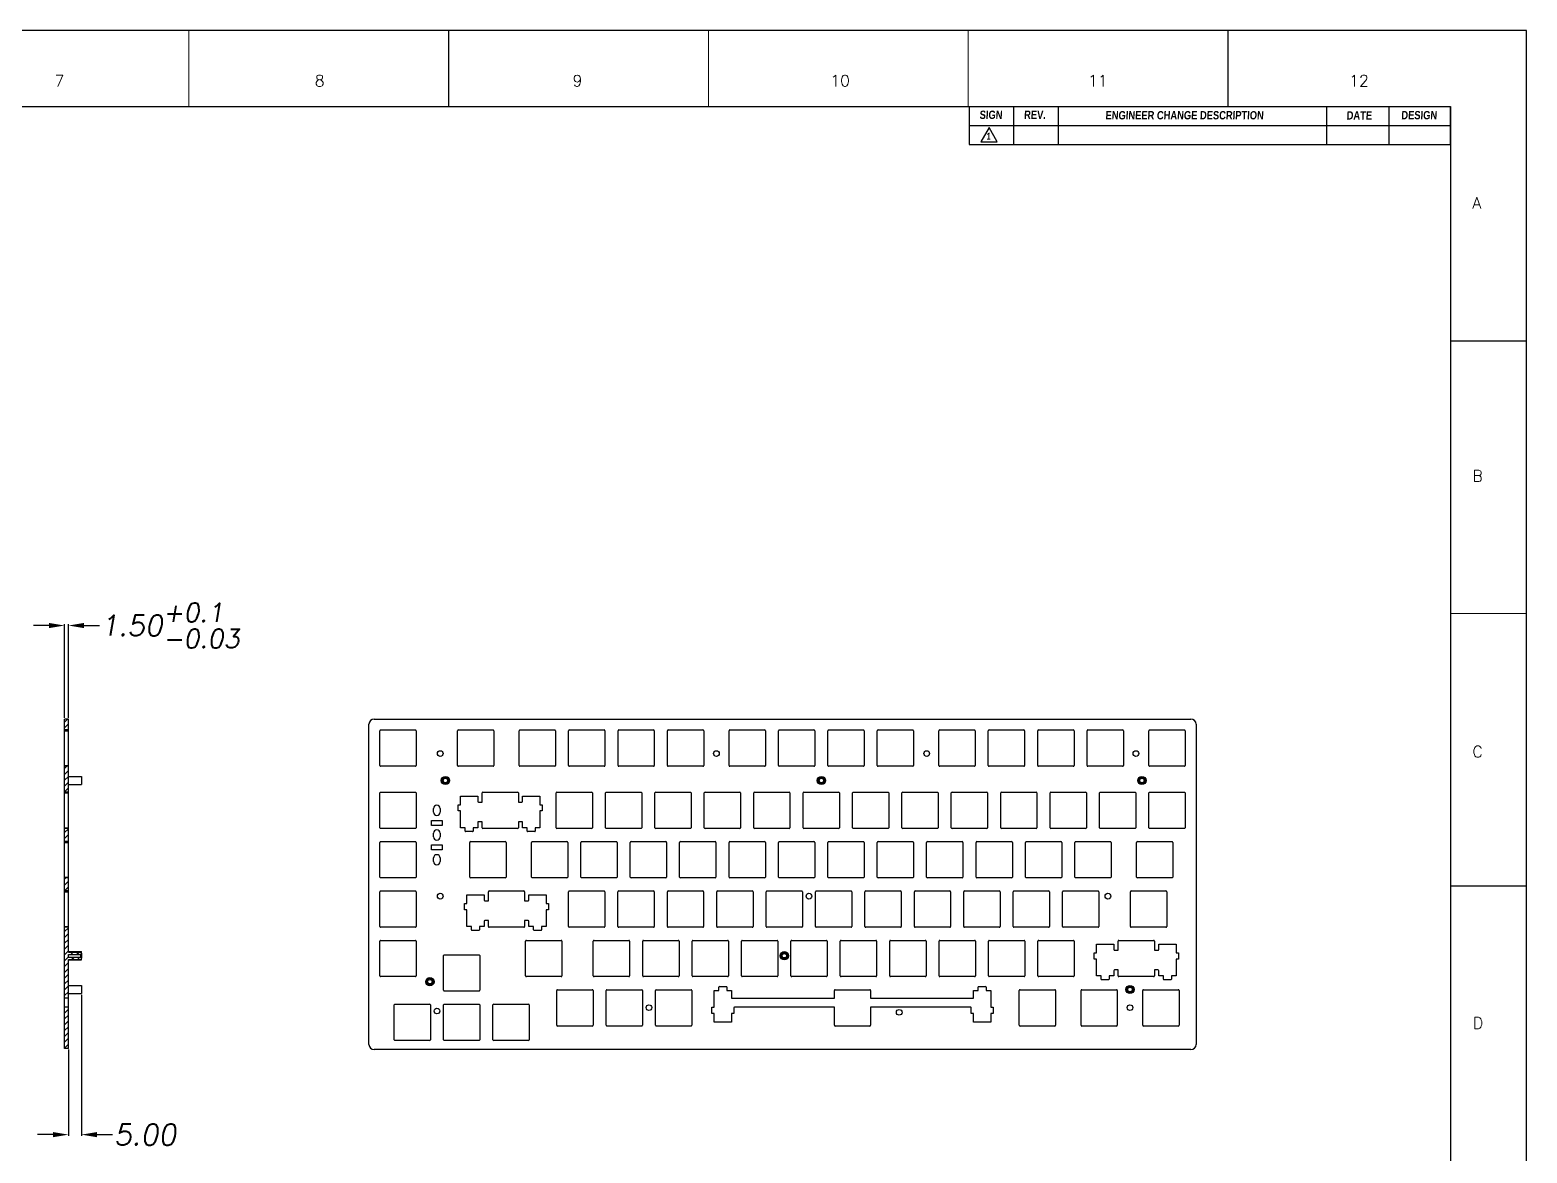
# Model space of a CAD drawing. Header units: millimetres. Extents: x 57 to 1289, y 41 to 911.
# Drawn here: x 712 to 1289, y 478 to 911 of the extents above; entities that cross this region are included whole.
import ezdxf
from ezdxf.enums import TextEntityAlignment as Align

# ---------------------------------------------------------------- set-up
doc = ezdxf.new("R2010")
doc.units = ezdxf.units.MM
doc.header["$LTSCALE"] = 30.734
doc.header["$PDMODE"] = 3
doc.header["$PDSIZE"] = 8
doc.layers.get('0').update_dxf_attribs({"linetype": 'CONTINUOUS'})
doc.layers.get('Defpoints').update_dxf_attribs({"linetype": 'CONTINUOUS'})
for name, color, linetype in [('02', 1, 'CONTINUOUS'), ('02___PRT_ALL_AXES', 7, 'CONTINUOUS'), ('TEXT', 6, 'CONTINUOUS'), ('图层2', 5, 'CONTINUOUS')]:
    doc.layers.add(name, color=color, linetype=linetype)
doc.styles.add('POSITION', font='romanc.shx', dxfattribs={"height": 3})
doc.styles.get("Standard").update_dxf_attribs({"font": 'romans.shx', "oblique": 10})
doc.styles.add('TEXT', font='arialbd.ttf', dxfattribs={"width": 0.8, "height": 4})
doc.dimstyles.get("Standard").update_dxf_attribs({"dimtxt": 3.5, "dimasz": 3.5, "dimexe": 0.18, "dimexo": 0.0625, "dimgap": 0.09, "dimtad": 1, "dimdsep": 46, "dimtxsty": 'Standard', "dimcen": 0.09, "dimadec": 0, "dimazin": 0, "dimtol": 1, "dimtp": 0.01, "dimtm": 0.01, "dimtfac": 1, "dimtofl": 0, "dimtmove": 0, "dimatfit": 3, "dimfxl": 1, "dimtolj": 1, "dimarcsym": 0})

# ---------------------------------------------------------------- blocks, each defined once
blk = doc.blocks.new('TITLE_MODIFY')
for p, q in [((-126.75, 0.16), (-126.75, -9.84)), ((-126.75, 0.16), (0, 0.16)), ((-115.05, 0.16), (-115.05, -9.84)), ((-103.35, 0.16), (-103.35, -9.84)), ((-32.65, 0.16), (-32.65, -9.74)), ((-16.2, 0.16), (-16.2, -9.84)), ((0, -9.84), (0, 0.16)), ((-126.75, -4.84), (0, -4.84)), ((-126.75, -9.84), (0, -9.84))]:
    blk.add_line(p, q)
at = {"layer": 'TEXT'}
blk.add_lwpolyline([(-121.5, -5.4), (-123.66, -9.15), (-119.33, -9.15)], close=True, dxfattribs=at)
at = {"style": 'TEXT', "oblique": 3, "width": 0.8}
for s, p in [('SIGN', (-124.03, -3.13)), ('REV.', (-112.33, -3.13)), ('ENGINEER CHANGE DESCRIPTION', (-90.88, -3.25)), ('DATE', (-27.39, -3.29)), ('DESIGN', (-12.99, -3.23))]:
    blk.add_text(s, height=2.2, dxfattribs=at).set_placement(p)
at = {"layer": 'TEXT', "style": 'TEXT', "oblique": 3, "width": 0.8}
blk.add_text('1', height=1.8, dxfattribs=at).set_placement((-122.22, -8.58))
blk = doc.blocks.new('10')
for p, q in [((550.52, 882.14), (-290.48, 882.14)), ((550.52, 882.14), (-290.48, 882.14)), ((550.52, 288.14), (550.52, 882.14)), ((550.52, 288.14), (550.52, 882.14)), ((-270.48, 862.14), (530.52, 862.14)), ((530.52, 862.14), (530.52, 308.14))]:
    blk.add_line(p, q)
at = {"const_width": 0.3}
for points in [[(198.32, 862.14), (198.32, 882.14)], [(266.72, 862.14), (266.72, 882.14)], [(335.12, 862.14), (335.12, 882.14)], [(403.52, 862.14), (403.52, 882.14)], [(471.92, 862.14), (471.92, 882.14)], [(530.52, 800.39), (550.52, 800.39)], [(530.52, 728.64), (550.52, 728.64)], [(530.52, 656.89), (550.52, 656.89)]]:
    blk.add_lwpolyline(points, dxfattribs=at)
blk.add_blockref('TITLE_MODIFY', (530.52, 861.98))
at = {"style": 'POSITION'}
for s, p in [('7', (164.23, 868.92)), ('8', (232.74, 868.92)), ('9', (300.65, 868.92)), ('10', (369.79, 868.92)), ('11', (437.64, 868.92)), ('12', (506.43, 868.92)), ('A', (537.46, 836.78)), ('B', (537.64, 764.86)), ('C', (537.64, 692.26)), ('D', (537.78, 620.8))]:
    blk.add_text(s, height=3, dxfattribs=at).set_placement(p, align=Align.MIDDLE_CENTER)
blk = doc.blocks.new('*D6')
at = {"layer": 'Defpoints', "color": 0, "transparency": 16777216}
for p in [(724.94, 681.34), (724.94, 645.27), (726.44, 645.27)]:
    blk.add_point(p, dxfattribs=at)
at = {"layer": '图层2', "color": 0, "lineweight": -2, "transparency": 16777216}
for p, q in [((718.94, 681.34), (712.94, 681.34)), ((724.94, 645.77), (724.94, 681.84)), ((726.44, 645.77), (726.44, 681.84)), ((732.44, 681.34), (738.44, 681.34))]:
    blk.add_line(p, q, dxfattribs=at)
at = {"layer": '图层2', "color": 0, "transparency": 16777216}
for points in [[(718.94, 682.34), (718.94, 680.34), (724.94, 681.34)], [(732.44, 682.34), (732.44, 680.34), (726.44, 681.34)]]:
    blk.add_solid(points, dxfattribs=at)
at = {"layer": '图层2', "color": 0, "transparency": 16777216, "insert": (765.6, 681.34), "char_height": 8, "attachment_point": 5}
blk.add_mtext('\\A1;1.50{\\H7.200000;\\S+0.1^ -0.03;}', dxfattribs=at)
blk = doc.blocks.new('*D11')
at = {"layer": '02', "color": 0, "lineweight": -2, "transparency": 16777216}
for p, q in [((731.44, 538.87), (731.44, 484.49)), ((726.44, 517.77), (726.44, 484.49)), ((720.44, 484.99), (714.44, 484.99)), ((737.44, 484.99), (743.44, 484.99))]:
    blk.add_line(p, q, dxfattribs=at)
at = {"layer": '02', "color": 0, "transparency": 16777216}
for points in [[(720.44, 485.99), (720.44, 483.99), (726.44, 484.99)], [(737.44, 485.99), (737.44, 483.99), (731.44, 484.99)]]:
    blk.add_solid(points, dxfattribs=at)
at = {"layer": 'Defpoints', "color": 0, "transparency": 16777216}
for p in [(731.44, 539.37), (726.44, 518.27), (731.44, 484.99)]:
    blk.add_point(p, dxfattribs=at)
at = {"layer": '02', "color": 0, "transparency": 16777216, "insert": (755.99, 484.99), "char_height": 8, "attachment_point": 5}
blk.add_mtext('\\A1;5.00', dxfattribs=at)

msp = doc.modelspace()

# ---------------------------------------------------------------- hatches: boundary and pattern name
at = {"layer": '图层2'}
h = msp.add_hatch(dxfattribs=at)
h.set_pattern_fill('ANSI31', color=256, scale=0.5)
h.paths.add_polyline_path([(726.444, 645.267), (724.944, 645.267), (724.944, 641.067), (726.444, 641.067)])
h.paths.add_polyline_path([(726.444, 627.067), (724.944, 627.067), (724.944, 617.067), (726.444, 617.067)])
h.paths.add_polyline_path([(726.444, 603.067), (724.944, 603.067), (724.944, 598.017), (726.444, 598.017)])
h.paths.add_polyline_path([(726.444, 584.017), (724.944, 584.017), (724.944, 578.967), (726.444, 578.967)])
edge = h.paths.add_edge_path()
edge.add_line((726.444, 564.967), (724.944, 564.967))
edge.add_line((724.944, 564.967), (724.944, 537.617))
edge.add_line((724.944, 537.617), (726.444, 537.617))
edge.add_line((726.444, 537.617), (726.444, 552.533))
edge.add_line((726.444, 552.533), (731.444, 552.533))
edge.add_line((731.444, 552.533), (731.444, 552.999))
edge.add_arc((735.974, 556.661), 5.826, 216.829523, 218.951157, ccw=False)
edge.add_spline(control_points=[(731.311, 553.169), (731.232, 553.275), (731.157, 553.384), (731.094, 553.499)], knot_values=[0, 0, 0, 0, 1, 1, 1, 1], degree=3, periodic=0)
edge.add_line((731.094, 553.499), (726.444, 553.499))
edge.add_line((726.444, 553.499), (726.444, 554.434))
edge.add_line((726.444, 554.434), (731.094, 554.434))
edge.add_spline(control_points=[(731.094, 554.434), (731.124, 554.49), (731.158, 554.544), (731.193, 554.598)], knot_values=[0, 0, 0, 0, 1, 1, 1, 1], degree=3, periodic=0)
edge.add_spline(control_points=[(731.193, 554.598), (731.271, 554.714), (731.356, 554.825), (731.444, 554.934)], knot_values=[0, 0, 0, 0, 1, 1, 1, 1], degree=3, periodic=0)
edge.add_line((731.444, 554.934), (731.444, 555.4))
edge.add_line((731.444, 555.4), (726.444, 555.4))
edge.add_line((726.444, 555.4), (726.444, 564.967))
h.paths.add_polyline_path([(726.444, 534.117), (724.944, 534.117), (724.944, 518.267), (726.444, 518.267)])

# ---------------------------------------------------------------- linework, layer by layer
at = {"color": 7, "linetype": 'Continuous'}
for p, q in [((724.944, 518.267), (724.944, 645.267)), ((726.444, 645.267), (724.944, 645.267)), ((726.444, 641.067), (724.944, 641.067)), ((726.444, 555.4), (726.444, 645.267)), ((842.322, 519.767), (842.322, 643.267)), ((844.322, 645.267), (1159.29, 645.267)), ((846.822, 641.067), (860.222, 641.067)), ((876.79, 641.067), (890.19, 641.067)), ((900.565, 641.067), (913.965, 641.067)), ((919.615, 641.067), (933.015, 641.067)), ((938.665, 641.067), (952.065, 641.067)), ((957.715, 641.067), (971.115, 641.067)), ((981.49, 641.067), (994.89, 641.067)), ((1000.54, 641.067), (1013.94, 641.067)), ((1019.59, 641.067), (1032.99, 641.067)), ((1038.64, 641.067), (1052.04, 641.067)), ((1062.415, 641.067), (1075.815, 641.067)), ((1081.465, 641.067), (1094.865, 641.067)), ((1100.515, 641.067), (1113.915, 641.067)), ((1119.565, 641.067), (1132.965, 641.067)), ((1143.39, 641.067), (1156.79, 641.067)), ((1161.29, 643.267), (1161.29, 519.767)), ((724.944, 640.767), (726.444, 640.767)), ((846.522, 627.367), (846.522, 640.767)), ((860.522, 640.767), (860.522, 627.367)), ((876.49, 627.367), (876.49, 640.767)), ((890.49, 640.767), (890.49, 627.367)), ((900.265, 627.367), (900.265, 640.767)), ((914.265, 640.767), (914.265, 627.367)), ((919.315, 627.367), (919.315, 640.767)), ((933.315, 640.767), (933.315, 627.367)), ((938.365, 627.367), (938.365, 640.767)), ((952.365, 640.767), (952.365, 627.367)), ((957.415, 627.367), (957.415, 640.767)), ((971.415, 640.767), (971.415, 627.367)), ((981.19, 627.367), (981.19, 640.767)), ((995.19, 640.767), (995.19, 627.367)), ((1000.24, 627.367), (1000.24, 640.767)), ((1014.24, 640.767), (1014.24, 627.367)), ((1019.29, 627.367), (1019.29, 640.767)), ((1033.29, 640.767), (1033.29, 627.367)), ((1038.34, 627.367), (1038.34, 640.767)), ((1052.34, 640.767), (1052.34, 627.367)), ((1062.115, 627.367), (1062.115, 640.767)), ((1076.115, 640.767), (1076.115, 627.367)), ((1081.165, 627.367), (1081.165, 640.767)), ((1095.165, 640.767), (1095.165, 627.367)), ((1100.215, 627.367), (1100.215, 640.767)), ((1114.215, 640.767), (1114.215, 627.367)), ((1119.265, 627.367), (1119.265, 640.767)), ((1133.265, 640.767), (1133.265, 627.367)), ((1143.09, 627.367), (1143.09, 640.767)), ((1157.09, 640.767), (1157.09, 627.367)), ((724.944, 627.367), (726.444, 627.367)), ((726.444, 627.067), (724.944, 627.067)), ((860.222, 627.067), (846.822, 627.067)), ((890.19, 627.067), (876.79, 627.067)), ((913.965, 627.067), (900.565, 627.067)), ((933.015, 627.067), (919.615, 627.067)), ((952.065, 627.067), (938.665, 627.067)), ((971.115, 627.067), (957.715, 627.067)), ((994.89, 627.067), (981.49, 627.067)), ((1013.94, 627.067), (1000.54, 627.067)), ((1032.99, 627.067), (1019.59, 627.067)), ((1052.04, 627.067), (1038.64, 627.067)), ((1075.815, 627.067), (1062.415, 627.067)), ((1094.865, 627.067), (1081.465, 627.067)), ((1113.915, 627.067), (1100.515, 627.067)), ((1132.965, 627.067), (1119.565, 627.067)), ((1156.79, 627.067), (1143.39, 627.067)), ((726.444, 623.167), (731.444, 623.167)), ((726.444, 619.967), (731.444, 619.967)), ((726.444, 617.067), (724.944, 617.067)), ((724.944, 616.767), (726.444, 616.767)), ((846.522, 603.367), (846.522, 616.767)), ((846.822, 617.067), (860.222, 617.067)), ((860.522, 616.767), (860.522, 603.367)), ((876.68, 609.817), (876.68, 612.237)), ((876.68, 612.237), (877.58, 612.237)), ((877.58, 612.237), (877.58, 615.557)), ((877.58, 615.557), (884.28, 615.557)), ((884.28, 615.557), (884.28, 613.547)), ((884.58, 613.247), (885.93, 613.247)), ((885.93, 613.247), (885.93, 616.767)), ((886.23, 617.067), (899.63, 617.067)), ((899.93, 616.767), (899.93, 613.247)), ((899.93, 613.247), (901.28, 613.247)), ((901.58, 613.547), (901.58, 615.557)), ((901.58, 615.557), (908.28, 615.557)), ((908.28, 615.557), (908.28, 612.237)), ((908.28, 612.237), (909.18, 612.237)), ((909.18, 612.237), (909.18, 609.817)), ((914.49, 603.367), (914.49, 616.767)), ((914.79, 617.067), (928.19, 617.067)), ((928.49, 616.767), (928.49, 603.367)), ((933.54, 603.367), (933.54, 616.767)), ((933.84, 617.067), (947.24, 617.067)), ((947.54, 616.767), (947.54, 603.367)), ((952.59, 603.367), (952.59, 616.767)), ((952.89, 617.067), (966.29, 617.067)), ((966.59, 616.767), (966.59, 603.367)), ((971.64, 603.367), (971.64, 616.767)), ((971.94, 617.067), (985.34, 617.067)), ((985.64, 616.767), (985.64, 603.367)), ((990.69, 603.367), (990.69, 616.767)), ((990.99, 617.067), (1004.39, 617.067)), ((1004.69, 616.767), (1004.69, 603.367)), ((1009.74, 603.367), (1009.74, 616.767)), ((1010.04, 617.067), (1023.44, 617.067)), ((1023.74, 616.767), (1023.74, 603.367)), ((1028.79, 603.367), (1028.79, 616.767)), ((1029.09, 617.067), (1042.49, 617.067)), ((1042.79, 616.767), (1042.79, 603.367)), ((1047.84, 603.367), (1047.84, 616.767)), ((1048.14, 617.067), (1061.54, 617.067)), ((1061.84, 616.767), (1061.84, 603.367)), ((1066.89, 603.367), (1066.89, 616.767)), ((1067.19, 617.067), (1080.59, 617.067)), ((1080.89, 616.767), (1080.89, 603.367)), ((1085.94, 603.367), (1085.94, 616.767)), ((1086.24, 617.067), (1099.64, 617.067)), ((1099.94, 616.767), (1099.94, 603.367)), ((1104.99, 603.367), (1104.99, 616.767)), ((1105.29, 617.067), (1118.69, 617.067)), ((1118.99, 616.767), (1118.99, 603.367)), ((1124.04, 603.367), (1124.04, 616.767)), ((1124.34, 617.067), (1137.74, 617.067)), ((1138.04, 616.767), (1138.04, 603.367)), ((1143.09, 603.367), (1143.09, 616.767)), ((1143.39, 617.067), (1156.79, 617.067)), ((1157.09, 616.767), (1157.09, 603.367)), ((867.256, 609.367), (867.256, 610.767)), ((869.756, 610.767), (869.756, 609.367)), ((877.58, 609.817), (876.68, 609.817)), ((877.58, 603.357), (877.58, 609.817)), ((908.28, 609.817), (908.28, 603.357)), ((909.18, 609.817), (908.28, 609.817)), ((724.944, 603.367), (726.444, 603.367)), ((726.444, 603.067), (724.944, 603.067)), ((860.222, 603.067), (846.822, 603.067)), ((866.406, 604.197), (866.406, 606.197)), ((866.406, 606.197), (870.606, 606.197)), ((870.606, 604.197), (866.406, 604.197)), ((867.256, 599.837), (867.256, 601.237)), ((869.756, 601.237), (869.756, 599.837)), ((870.606, 606.197), (870.606, 604.197)), ((879.38, 603.357), (877.58, 603.357)), ((879.38, 602.057), (879.38, 603.357)), ((882.28, 601.857), (879.58, 601.857)), ((882.48, 603.357), (882.48, 602.057)), ((884.28, 603.357), (882.48, 603.357)), ((884.28, 605.367), (884.28, 603.357)), ((885.93, 605.667), (884.58, 605.667)), ((885.93, 603.367), (885.93, 605.667)), ((899.63, 603.067), (886.23, 603.067)), ((899.93, 605.667), (899.93, 603.367)), ((901.28, 605.667), (899.93, 605.667)), ((901.58, 603.357), (901.58, 605.367)), ((903.38, 603.357), (901.58, 603.357)), ((903.38, 602.057), (903.38, 603.357)), ((906.28, 601.857), (903.58, 601.857)), ((906.48, 603.357), (906.48, 602.057)), ((908.28, 603.357), (906.48, 603.357)), ((928.19, 603.067), (914.79, 603.067)), ((947.24, 603.067), (933.84, 603.067)), ((966.29, 603.067), (952.89, 603.067)), ((985.34, 603.067), (971.94, 603.067)), ((1004.39, 603.067), (990.99, 603.067)), ((1023.44, 603.067), (1010.04, 603.067)), ((1042.49, 603.067), (1029.09, 603.067)), ((1061.54, 603.067), (1048.14, 603.067)), ((1080.59, 603.067), (1067.19, 603.067)), ((1099.64, 603.067), (1086.24, 603.067)), ((1118.69, 603.067), (1105.29, 603.067)), ((1137.74, 603.067), (1124.34, 603.067)), ((1156.79, 603.067), (1143.39, 603.067)), ((726.444, 598.017), (724.944, 598.017)), ((724.944, 597.717), (726.444, 597.717)), ((846.522, 584.317), (846.522, 597.717)), ((846.822, 598.017), (860.222, 598.017)), ((860.522, 597.717), (860.522, 584.317)), ((866.406, 594.797), (866.406, 596.797)), ((866.406, 596.797), (870.606, 596.797)), ((870.606, 594.797), (866.406, 594.797)), ((870.606, 596.797), (870.606, 594.797)), ((881.19, 584.317), (881.19, 597.717)), ((881.49, 598.017), (894.89, 598.017)), ((895.19, 597.717), (895.19, 584.317)), ((904.99, 584.317), (904.99, 597.717)), ((905.29, 598.017), (918.69, 598.017)), ((918.99, 597.717), (918.99, 584.317)), ((924.04, 584.317), (924.04, 597.717)), ((924.34, 598.017), (937.74, 598.017)), ((938.04, 597.717), (938.04, 584.317)), ((943.09, 584.317), (943.09, 597.717)), ((943.39, 598.017), (956.79, 598.017)), ((957.09, 597.717), (957.09, 584.317)), ((962.14, 584.317), (962.14, 597.717)), ((962.44, 598.017), (975.84, 598.017)), ((976.14, 597.717), (976.14, 584.317)), ((981.19, 584.317), (981.19, 597.717)), ((981.49, 598.017), (994.89, 598.017)), ((995.19, 597.717), (995.19, 584.317)), ((1000.24, 584.317), (1000.24, 597.717)), ((1000.54, 598.017), (1013.94, 598.017)), ((1014.24, 597.717), (1014.24, 584.317)), ((1019.29, 584.317), (1019.29, 597.717)), ((1019.59, 598.017), (1032.99, 598.017)), ((1033.29, 597.717), (1033.29, 584.317)), ((1038.34, 584.317), (1038.34, 597.717)), ((1038.64, 598.017), (1052.04, 598.017)), ((1052.34, 597.717), (1052.34, 584.317)), ((1057.39, 584.317), (1057.39, 597.717)), ((1057.69, 598.017), (1071.09, 598.017)), ((1071.39, 597.717), (1071.39, 584.317)), ((1076.44, 584.317), (1076.44, 597.717)), ((1076.74, 598.017), (1090.14, 598.017)), ((1090.44, 597.717), (1090.44, 584.317)), ((1095.49, 584.317), (1095.49, 597.717)), ((1095.79, 598.017), (1109.19, 598.017)), ((1109.49, 597.717), (1109.49, 584.317)), ((1114.54, 584.317), (1114.54, 597.717)), ((1114.84, 598.017), (1128.24, 598.017)), ((1128.54, 597.717), (1128.54, 584.317)), ((1138.34, 584.317), (1138.34, 597.717)), ((1138.64, 598.017), (1152.04, 598.017)), ((1152.34, 597.717), (1152.34, 584.317)), ((867.256, 590.307), (867.256, 591.707)), ((869.756, 591.707), (869.756, 590.307)), ((724.944, 584.317), (726.444, 584.317)), ((726.444, 584.017), (724.944, 584.017)), ((860.222, 584.017), (846.822, 584.017)), ((894.89, 584.017), (881.49, 584.017)), ((918.69, 584.017), (905.29, 584.017)), ((937.74, 584.017), (924.34, 584.017)), ((956.79, 584.017), (943.39, 584.017)), ((975.84, 584.017), (962.44, 584.017)), ((994.89, 584.017), (981.49, 584.017)), ((1013.94, 584.017), (1000.54, 584.017)), ((1032.99, 584.017), (1019.59, 584.017)), ((1052.04, 584.017), (1038.64, 584.017)), ((1071.09, 584.017), (1057.69, 584.017)), ((1090.14, 584.017), (1076.74, 584.017)), ((1109.19, 584.017), (1095.79, 584.017)), ((1128.24, 584.017), (1114.84, 584.017)), ((1152.04, 584.017), (1138.64, 584.017)), ((726.444, 578.967), (724.944, 578.967)), ((724.944, 578.667), (726.444, 578.667)), ((846.522, 565.267), (846.522, 578.667)), ((846.822, 578.967), (860.222, 578.967)), ((860.522, 578.667), (860.522, 565.267)), ((880.015, 574.137), (880.015, 577.457)), ((880.015, 577.457), (886.715, 577.457)), ((886.715, 577.457), (886.715, 575.447)), ((888.365, 575.147), (888.365, 578.667)), ((888.665, 578.967), (902.065, 578.967)), ((902.365, 578.667), (902.365, 575.147)), ((904.015, 575.447), (904.015, 577.457)), ((904.015, 577.457), (910.715, 577.457)), ((910.715, 577.457), (910.715, 574.137)), ((919.29, 565.267), (919.29, 578.667)), ((919.59, 578.967), (932.99, 578.967)), ((933.29, 578.667), (933.29, 565.267)), ((938.34, 565.267), (938.34, 578.667)), ((938.64, 578.967), (952.04, 578.967)), ((952.34, 578.667), (952.34, 565.267)), ((957.39, 565.267), (957.39, 578.667)), ((957.69, 578.967), (971.09, 578.967)), ((971.39, 578.667), (971.39, 565.267)), ((976.44, 565.267), (976.44, 578.667)), ((976.74, 578.967), (990.14, 578.967)), ((990.44, 578.667), (990.44, 565.267)), ((995.49, 565.267), (995.49, 578.667)), ((995.79, 578.967), (1009.19, 578.967)), ((1009.49, 578.667), (1009.49, 565.267)), ((1014.54, 565.267), (1014.54, 578.667)), ((1014.84, 578.967), (1028.24, 578.967)), ((1028.54, 578.667), (1028.54, 565.267)), ((1033.59, 565.267), (1033.59, 578.667)), ((1033.89, 578.967), (1047.29, 578.967)), ((1047.59, 578.667), (1047.59, 565.267)), ((1052.64, 565.267), (1052.64, 578.667)), ((1052.94, 578.967), (1066.34, 578.967)), ((1066.64, 578.667), (1066.64, 565.267)), ((1071.69, 565.267), (1071.69, 578.667)), ((1071.99, 578.967), (1085.39, 578.967)), ((1085.69, 578.667), (1085.69, 565.267)), ((1090.74, 565.267), (1090.74, 578.667)), ((1091.04, 578.967), (1104.44, 578.967)), ((1104.74, 578.667), (1104.74, 565.267)), ((1109.79, 565.267), (1109.79, 578.667)), ((1110.09, 578.967), (1123.49, 578.967)), ((1123.79, 578.667), (1123.79, 565.267)), ((1135.965, 565.267), (1135.965, 578.667)), ((1136.265, 578.967), (1149.665, 578.967)), ((1149.965, 578.667), (1149.965, 565.267)), ((879.115, 571.717), (879.115, 574.137)), ((879.115, 574.137), (880.015, 574.137)), ((880.015, 571.717), (879.115, 571.717)), ((880.015, 565.257), (880.015, 571.717)), ((887.015, 575.147), (888.365, 575.147)), ((902.365, 575.147), (903.715, 575.147)), ((910.715, 574.137), (911.615, 574.137)), ((910.715, 571.717), (910.715, 565.257)), ((911.615, 571.717), (910.715, 571.717)), ((911.615, 574.137), (911.615, 571.717)), ((886.715, 567.267), (886.715, 565.257)), ((888.365, 567.567), (887.015, 567.567)), ((888.365, 565.267), (888.365, 567.567)), ((902.365, 567.567), (902.365, 565.267)), ((903.715, 567.567), (902.365, 567.567)), ((904.015, 565.257), (904.015, 567.267)), ((724.944, 565.267), (726.444, 565.267)), ((726.444, 564.967), (724.944, 564.967)), ((860.222, 564.967), (846.822, 564.967)), ((881.815, 565.257), (880.015, 565.257)), ((881.815, 563.957), (881.815, 565.257)), ((884.715, 563.757), (882.015, 563.757)), ((884.915, 565.257), (884.915, 563.957)), ((886.715, 565.257), (884.915, 565.257)), ((902.065, 564.967), (888.665, 564.967)), ((905.815, 565.257), (904.015, 565.257)), ((905.815, 563.957), (905.815, 565.257)), ((908.715, 563.757), (906.015, 563.757)), ((908.915, 565.257), (908.915, 563.957)), ((910.715, 565.257), (908.915, 565.257)), ((932.99, 564.967), (919.59, 564.967)), ((952.04, 564.967), (938.64, 564.967)), ((971.09, 564.967), (957.69, 564.967)), ((990.14, 564.967), (976.74, 564.967)), ((1009.19, 564.967), (995.79, 564.967)), ((1028.24, 564.967), (1014.84, 564.967)), ((1047.29, 564.967), (1033.89, 564.967)), ((1066.34, 564.967), (1052.94, 564.967)), ((1085.39, 564.967), (1071.99, 564.967)), ((1104.44, 564.967), (1091.04, 564.967)), ((1123.49, 564.967), (1110.09, 564.967)), ((1149.665, 564.967), (1136.265, 564.967)), ((726.444, 555.567), (731.444, 555.567)), ((726.444, 555.4), (731.444, 555.4)), ((726.444, 554.434), (731.094, 554.434)), ((726.444, 553.499), (726.444, 554.434)), ((731.094, 554.434), (731.094, 553.499)), ((731.444, 554.934), (731.444, 555.566)), ((731.444, 554.934), (731.444, 552.999)), ((846.522, 546.217), (846.522, 559.617)), ((846.822, 559.917), (860.222, 559.917)), ((860.522, 559.617), (860.522, 546.217)), ((871.381, 554.357), (884.781, 554.357)), ((902.74, 546.217), (902.74, 559.617)), ((903.04, 559.917), (916.44, 559.917)), ((916.74, 559.617), (916.74, 546.217)), ((928.84, 546.217), (928.84, 559.617)), ((929.14, 559.917), (942.54, 559.917)), ((942.84, 559.617), (942.84, 546.217)), ((947.89, 546.217), (947.89, 559.617)), ((948.19, 559.917), (961.59, 559.917)), ((961.89, 559.617), (961.89, 546.217)), ((966.94, 546.217), (966.94, 559.617)), ((967.24, 559.917), (980.64, 559.917)), ((980.94, 559.617), (980.94, 546.217)), ((985.99, 546.217), (985.99, 559.617)), ((986.29, 559.917), (999.69, 559.917)), ((999.99, 559.617), (999.99, 546.217)), ((1005.04, 546.217), (1005.04, 559.617)), ((1005.34, 559.917), (1018.74, 559.917)), ((1019.04, 559.617), (1019.04, 546.217)), ((1024.09, 546.217), (1024.09, 559.617)), ((1024.39, 559.917), (1037.79, 559.917)), ((1038.09, 559.617), (1038.09, 546.217)), ((1043.14, 546.217), (1043.14, 559.617)), ((1043.44, 559.917), (1056.84, 559.917)), ((1057.14, 559.617), (1057.14, 546.217)), ((1062.19, 546.217), (1062.19, 559.617)), ((1062.49, 559.917), (1075.89, 559.917)), ((1076.19, 559.617), (1076.19, 546.217)), ((1081.24, 546.217), (1081.24, 559.617)), ((1081.54, 559.917), (1094.94, 559.917)), ((1095.24, 559.617), (1095.24, 546.217)), ((1100.29, 546.217), (1100.29, 559.617)), ((1100.59, 559.917), (1113.99, 559.917)), ((1114.29, 559.617), (1114.29, 546.217)), ((1121.965, 555.087), (1122.865, 555.087)), ((1121.965, 552.667), (1121.965, 555.087)), ((1122.865, 558.407), (1129.565, 558.407)), ((1122.865, 555.087), (1122.865, 558.407)), ((1129.565, 558.407), (1129.565, 556.397)), ((1129.865, 556.097), (1131.215, 556.097)), ((1131.215, 556.097), (1131.215, 559.617)), ((1131.515, 559.917), (1144.915, 559.917)), ((1145.215, 559.617), (1145.215, 556.097)), ((1145.215, 556.097), (1146.565, 556.097)), ((1146.865, 558.407), (1153.565, 558.407)), ((1146.865, 556.397), (1146.865, 558.407)), ((1153.565, 558.407), (1153.565, 555.087)), ((1153.565, 555.087), (1154.465, 555.087)), ((1154.465, 555.087), (1154.465, 552.667)), ((726.444, 553.499), (731.094, 553.499)), ((726.444, 552.533), (731.444, 552.533)), ((726.444, 518.267), (726.444, 552.533)), ((726.444, 552.367), (731.444, 552.367)), ((731.444, 552.367), (731.444, 552.999)), ((871.081, 540.657), (871.081, 554.057)), ((885.081, 554.057), (885.081, 540.657)), ((1122.865, 552.667), (1121.965, 552.667)), ((1122.865, 546.207), (1122.865, 552.667)), ((1131.215, 548.517), (1129.865, 548.517)), ((1131.215, 546.217), (1131.215, 548.517)), ((1146.565, 548.517), (1145.215, 548.517)), ((1145.215, 548.517), (1145.215, 546.217)), ((1154.465, 552.667), (1153.565, 552.667)), ((1153.565, 552.667), (1153.565, 546.207)), ((860.222, 545.917), (846.822, 545.917)), ((916.44, 545.917), (903.04, 545.917)), ((942.54, 545.917), (929.14, 545.917)), ((961.59, 545.917), (948.19, 545.917)), ((980.64, 545.917), (967.24, 545.917)), ((999.69, 545.917), (986.29, 545.917)), ((1018.74, 545.917), (1005.34, 545.917)), ((1037.79, 545.917), (1024.39, 545.917)), ((1056.84, 545.917), (1043.44, 545.917)), ((1075.89, 545.917), (1062.49, 545.917)), ((1094.94, 545.917), (1081.54, 545.917)), ((1113.99, 545.917), (1100.59, 545.917)), ((1124.665, 546.207), (1122.865, 546.207)), ((1124.665, 544.907), (1124.665, 546.207)), ((1127.565, 544.707), (1124.865, 544.707)), ((1129.565, 546.207), (1127.765, 546.207)), ((1127.765, 546.207), (1127.765, 544.907)), ((1129.565, 548.217), (1129.565, 546.207)), ((1144.915, 545.917), (1131.515, 545.917)), ((1146.865, 546.207), (1146.865, 548.217)), ((1148.665, 546.207), (1146.865, 546.207)), ((1148.665, 544.907), (1148.665, 546.207)), ((1151.565, 544.707), (1148.865, 544.707)), ((1153.565, 546.207), (1151.765, 546.207)), ((1151.765, 546.207), (1151.765, 544.907)), ((726.444, 537.617), (724.944, 537.617)), ((726.444, 542.567), (731.444, 542.567)), ((726.444, 539.367), (731.444, 539.367)), ((884.781, 540.357), (871.381, 540.357)), ((914.74, 527.167), (914.74, 540.567)), ((915.04, 540.867), (928.44, 540.867)), ((928.74, 540.567), (928.74, 527.167)), ((933.79, 527.167), (933.79, 540.567)), ((934.09, 540.867), (947.49, 540.867)), ((947.79, 540.567), (947.79, 527.167)), ((952.84, 527.167), (952.84, 540.567)), ((953.14, 540.867), (966.54, 540.867)), ((966.84, 540.567), (966.84, 527.167)), ((975.44, 540.577), (977.24, 540.577)), ((975.44, 534.117), (975.44, 540.577)), ((977.24, 540.577), (977.24, 541.877)), ((977.44, 542.077), (980.14, 542.077)), ((980.34, 541.877), (980.34, 540.577)), ((980.34, 540.577), (982.14, 540.577)), ((982.14, 540.577), (982.14, 537.617)), ((982.14, 537.617), (1021.79, 537.617)), ((1021.79, 537.617), (1021.79, 540.567)), ((1022.09, 540.867), (1035.49, 540.867)), ((1035.79, 540.567), (1035.79, 537.617)), ((1035.79, 537.617), (1075.44, 537.617)), ((1075.44, 540.577), (1077.24, 540.577)), ((1075.44, 537.617), (1075.44, 540.577)), ((1077.24, 540.577), (1077.24, 541.877)), ((1077.44, 542.077), (1080.14, 542.077)), ((1080.34, 541.877), (1080.34, 540.577)), ((1080.34, 540.577), (1082.14, 540.577)), ((1082.14, 540.577), (1082.14, 534.117)), ((1093.115, 527.167), (1093.115, 540.567)), ((1093.415, 540.867), (1106.815, 540.867)), ((1107.115, 540.567), (1107.115, 527.167)), ((1116.915, 527.167), (1116.915, 540.567)), ((1117.215, 540.867), (1130.615, 540.867)), ((1130.915, 540.567), (1130.915, 527.167)), ((1140.715, 527.167), (1140.715, 540.567)), ((1141.015, 540.867), (1154.415, 540.867)), ((1154.715, 540.567), (1154.715, 527.167)), ((726.444, 534.117), (724.944, 534.117)), ((852.031, 521.607), (852.031, 535.007)), ((852.331, 535.307), (865.731, 535.307)), ((866.031, 535.007), (866.031, 521.607)), ((871.081, 521.607), (871.081, 535.007)), ((871.381, 535.307), (884.781, 535.307)), ((885.081, 535.007), (885.081, 521.607)), ((890.131, 521.607), (890.131, 535.007)), ((890.431, 535.307), (903.831, 535.307)), ((904.131, 535.007), (904.131, 521.607)), ((974.54, 534.117), (975.44, 534.117)), ((974.54, 531.697), (974.54, 534.117)), ((975.44, 531.697), (974.54, 531.697)), ((975.44, 528.377), (975.44, 531.697)), ((982.99, 531.697), (982.14, 531.697)), ((982.14, 531.697), (982.14, 528.377)), ((982.99, 533.817), (982.99, 531.697)), ((1021.79, 534.117), (983.29, 534.117)), ((1021.79, 527.167), (1021.79, 534.117)), ((1074.29, 534.117), (1035.79, 534.117)), ((1035.79, 534.117), (1035.79, 527.167)), ((1074.59, 531.697), (1074.59, 533.817)), ((1075.44, 531.697), (1074.59, 531.697)), ((1075.44, 528.377), (1075.44, 531.697)), ((1082.14, 534.117), (1083.04, 534.117)), ((1083.04, 531.697), (1082.14, 531.697)), ((1082.14, 531.697), (1082.14, 528.377)), ((1083.04, 534.117), (1083.04, 531.697)), ((928.44, 526.867), (915.04, 526.867)), ((947.49, 526.867), (934.09, 526.867)), ((966.54, 526.867), (953.14, 526.867)), ((982.14, 528.377), (975.44, 528.377)), ((1035.49, 526.867), (1022.09, 526.867)), ((1082.14, 528.377), (1075.44, 528.377)), ((1106.815, 526.867), (1093.415, 526.867)), ((1130.615, 526.867), (1117.215, 526.867)), ((1154.415, 526.867), (1141.015, 526.867)), ((865.731, 521.307), (852.331, 521.307)), ((884.781, 521.307), (871.381, 521.307)), ((903.831, 521.307), (890.431, 521.307)), ((726.444, 518.267), (724.944, 518.267)), ((1159.29, 517.767), (844.322, 517.767))]:
    msp.add_line(p, q, dxfattribs=at)
for centre, radius, start, end in [((844.322, 643.267), 2, 90, 180), ((846.822, 640.767), 0.3, 90, 180), ((860.222, 640.767), 0.3, 0, 90), ((876.79, 640.767), 0.3, 90, 180), ((890.19, 640.767), 0.3, 0, 90), ((900.565, 640.767), 0.3, 90, 180), ((913.965, 640.767), 0.3, 0, 90), ((919.615, 640.767), 0.3, 90, 180), ((933.015, 640.767), 0.3, 0, 90), ((938.665, 640.767), 0.3, 90, 180), ((952.065, 640.767), 0.3, 0, 90), ((957.715, 640.767), 0.3, 90, 180), ((971.115, 640.767), 0.3, 0, 90), ((981.49, 640.767), 0.3, 90, 180), ((994.89, 640.767), 0.3, 0, 90), ((1000.54, 640.767), 0.3, 90, 180), ((1013.94, 640.767), 0.3, 0, 90), ((1019.59, 640.767), 0.3, 90, 180), ((1032.99, 640.767), 0.3, 0, 90), ((1038.64, 640.767), 0.3, 90, 180), ((1052.04, 640.767), 0.3, 0, 90), ((1062.415, 640.767), 0.3, 90, 180), ((1075.815, 640.767), 0.3, 0, 90), ((1081.465, 640.767), 0.3, 90, 180), ((1094.865, 640.767), 0.3, 0, 90), ((1100.515, 640.767), 0.3, 90, 180), ((1113.915, 640.767), 0.3, 0, 90), ((1119.565, 640.767), 0.3, 90, 180), ((1132.965, 640.767), 0.3, 0, 90), ((1143.39, 640.767), 0.3, 90, 180), ((1156.79, 640.767), 0.3, 0, 90), ((1159.29, 643.267), 2, 0, 90), ((846.822, 627.367), 0.3, 180, 270), ((860.222, 627.367), 0.3, 270, 0), ((876.79, 627.367), 0.3, 180, 270), ((890.19, 627.367), 0.3, 270, 360), ((900.565, 627.367), 0.3, 180, 270), ((913.965, 627.367), 0.3, 270, 0), ((919.615, 627.367), 0.3, 180, 270), ((933.015, 627.367), 0.3, 270, 0), ((938.665, 627.367), 0.3, 180, 270), ((952.065, 627.367), 0.3, 270, 0), ((957.715, 627.367), 0.3, 180, 270), ((971.115, 627.367), 0.3, 270, 0), ((981.49, 627.367), 0.3, 180, 270), ((994.89, 627.367), 0.3, 270, 0), ((1000.54, 627.367), 0.3, 180, 270), ((1013.94, 627.367), 0.3, 270, 0), ((1019.59, 627.367), 0.3, 180, 270), ((1032.99, 627.367), 0.3, 270, 0), ((1038.64, 627.367), 0.3, 180, 270), ((1052.04, 627.367), 0.3, 270, 0), ((1062.415, 627.367), 0.3, 180, 270), ((1075.815, 627.367), 0.3, 270, 0), ((1081.465, 627.367), 0.3, 180, 270), ((1094.865, 627.367), 0.3, 270, 0), ((1100.515, 627.367), 0.3, 180, 270), ((1113.915, 627.367), 0.3, 270, 0), ((1119.565, 627.367), 0.3, 180, 270), ((1132.965, 627.367), 0.3, 270, 0), ((1143.39, 627.367), 0.3, 180, 270), ((1156.79, 627.367), 0.3, 270, 0), ((846.822, 616.767), 0.3, 90, 180), ((860.222, 616.767), 0.3, 0, 90), ((868.506, 610.767), 1.25, 0, 180), ((884.58, 613.547), 0.3, 180, 270), ((886.23, 616.767), 0.3, 90, 180), ((899.63, 616.767), 0.3, 0, 90), ((901.28, 613.547), 0.3, 270, 0), ((914.79, 616.767), 0.3, 90, 180), ((928.19, 616.767), 0.3, 0, 90), ((933.84, 616.767), 0.3, 90, 180), ((947.24, 616.767), 0.3, 0, 90), ((952.89, 616.767), 0.3, 90, 180), ((966.29, 616.767), 0.3, 0, 90), ((971.94, 616.767), 0.3, 90, 180), ((985.34, 616.767), 0.3, 0, 90), ((990.99, 616.767), 0.3, 90, 180), ((1004.39, 616.767), 0.3, 0, 90), ((1010.04, 616.767), 0.3, 90, 180), ((1023.44, 616.767), 0.3, 0, 90), ((1029.09, 616.767), 0.3, 90, 180), ((1042.49, 616.767), 0.3, 0, 90), ((1048.14, 616.767), 0.3, 90, 180), ((1061.54, 616.767), 0.3, 0, 90), ((1067.19, 616.767), 0.3, 90, 180), ((1080.59, 616.767), 0.3, 0, 90), ((1086.24, 616.767), 0.3, 90, 180), ((1099.64, 616.767), 0.3, 0, 90), ((1105.29, 616.767), 0.3, 90, 180), ((1118.69, 616.767), 0.3, 0, 90), ((1124.34, 616.767), 0.3, 90, 180), ((1137.74, 616.767), 0.3, 0, 90), ((1143.39, 616.767), 0.3, 90, 180), ((1156.79, 616.767), 0.3, 0, 90), ((868.506, 609.367), 1.25, 180, 0), ((846.822, 603.367), 0.3, 180, 270), ((860.222, 603.367), 0.3, 270, 0), ((868.506, 601.237), 1.25, 0, 180), ((879.58, 602.057), 0.2, 180, 270), ((882.28, 602.057), 0.2, 270, 0), ((884.58, 605.367), 0.3, 90, 180), ((886.23, 603.367), 0.3, 180, 270), ((899.63, 603.367), 0.3, 270, 0), ((901.28, 605.367), 0.3, 0, 90), ((903.58, 602.057), 0.2, 180, 270), ((906.28, 602.057), 0.2, 270, 0), ((914.79, 603.367), 0.3, 180, 270), ((928.19, 603.367), 0.3, 270, 0), ((933.84, 603.367), 0.3, 180, 270), ((947.24, 603.367), 0.3, 270, 0), ((952.89, 603.367), 0.3, 180, 270), ((966.29, 603.367), 0.3, 270, 0), ((971.94, 603.367), 0.3, 180, 270), ((985.34, 603.367), 0.3, 270, 0), ((990.99, 603.367), 0.3, 180, 270), ((1004.39, 603.367), 0.3, 270, 0), ((1010.04, 603.367), 0.3, 180, 270), ((1023.44, 603.367), 0.3, 270, 0), ((1029.09, 603.367), 0.3, 180, 270), ((1042.49, 603.367), 0.3, 270, 0), ((1048.14, 603.367), 0.3, 180, 270), ((1061.54, 603.367), 0.3, 270, 0), ((1067.19, 603.367), 0.3, 180, 270), ((1080.59, 603.367), 0.3, 270, 0), ((1086.24, 603.367), 0.3, 180, 270), ((1099.64, 603.367), 0.3, 270, 0), ((1105.29, 603.367), 0.3, 180, 270), ((1118.69, 603.367), 0.3, 270, 0), ((1124.34, 603.367), 0.3, 180, 270), ((1137.74, 603.367), 0.3, 270, 0), ((1143.39, 603.367), 0.3, 180, 270), ((1156.79, 603.367), 0.3, 270, 0), ((846.822, 597.717), 0.3, 90, 180), ((860.222, 597.717), 0.3, 0, 90), ((868.506, 599.837), 1.25, 180, 0), ((881.49, 597.717), 0.3, 90, 180), ((894.89, 597.717), 0.3, 0, 90), ((905.29, 597.717), 0.3, 90, 180), ((918.69, 597.717), 0.3, 0, 90), ((924.34, 597.717), 0.3, 90, 180), ((937.74, 597.717), 0.3, 0, 90), ((943.39, 597.717), 0.3, 90, 180), ((956.79, 597.717), 0.3, 0, 90), ((962.44, 597.717), 0.3, 90, 180), ((975.84, 597.717), 0.3, 0, 90), ((981.49, 597.717), 0.3, 90, 180), ((994.89, 597.717), 0.3, 0, 90), ((1000.54, 597.717), 0.3, 90, 180), ((1013.94, 597.717), 0.3, 0, 90), ((1019.59, 597.717), 0.3, 90, 180), ((1032.99, 597.717), 0.3, 0, 90), ((1038.64, 597.717), 0.3, 90, 180), ((1052.04, 597.717), 0.3, 0, 90), ((1057.69, 597.717), 0.3, 90, 180), ((1071.09, 597.717), 0.3, 0, 90), ((1076.74, 597.717), 0.3, 90, 180), ((1090.14, 597.717), 0.3, 0, 90), ((1095.79, 597.717), 0.3, 90, 180), ((1109.19, 597.717), 0.3, 0, 90), ((1114.84, 597.717), 0.3, 90, 180), ((1128.24, 597.717), 0.3, 0, 90), ((1138.64, 597.717), 0.3, 90, 180), ((1152.04, 597.717), 0.3, 0, 90), ((868.506, 591.707), 1.25, 0, 180), ((868.506, 590.307), 1.25, 180, 0), ((846.822, 584.317), 0.3, 180, 270), ((860.222, 584.317), 0.3, 270, 0), ((881.49, 584.317), 0.3, 180, 270), ((894.89, 584.317), 0.3, 270, 0), ((905.29, 584.317), 0.3, 180, 270), ((918.69, 584.317), 0.3, 270, 0), ((924.34, 584.317), 0.3, 180, 270), ((937.74, 584.317), 0.3, 270, 0), ((943.39, 584.317), 0.3, 180, 270), ((956.79, 584.317), 0.3, 270, 0), ((962.44, 584.317), 0.3, 180, 270), ((975.84, 584.317), 0.3, 270, 0), ((981.49, 584.317), 0.3, 180, 270), ((994.89, 584.317), 0.3, 270, 0), ((1000.54, 584.317), 0.3, 180, 270), ((1013.94, 584.317), 0.3, 270, 0), ((1019.59, 584.317), 0.3, 180, 270), ((1032.99, 584.317), 0.3, 270, 0), ((1038.64, 584.317), 0.3, 180, 270), ((1052.04, 584.317), 0.3, 270, 0), ((1057.69, 584.317), 0.3, 180, 270), ((1071.09, 584.317), 0.3, 270, 0), ((1076.74, 584.317), 0.3, 180, 270), ((1090.14, 584.317), 0.3, 270, 0), ((1095.79, 584.317), 0.3, 180, 270), ((1109.19, 584.317), 0.3, 270, 0), ((1114.84, 584.317), 0.3, 180, 270), ((1128.24, 584.317), 0.3, 270, 0), ((1138.64, 584.317), 0.3, 180, 270), ((1152.04, 584.317), 0.3, 270, 0), ((846.822, 578.667), 0.3, 90, 180), ((860.222, 578.667), 0.3, 0, 90), ((888.665, 578.667), 0.3, 90, 180), ((902.065, 578.667), 0.3, 0, 90), ((919.59, 578.667), 0.3, 90, 180), ((932.99, 578.667), 0.3, 0, 90), ((938.64, 578.667), 0.3, 90, 180), ((952.04, 578.667), 0.3, 0, 90), ((957.69, 578.667), 0.3, 90, 180), ((971.09, 578.667), 0.3, 0, 90), ((976.74, 578.667), 0.3, 90, 180), ((990.14, 578.667), 0.3, 0, 90), ((995.79, 578.667), 0.3, 90, 180), ((1009.19, 578.667), 0.3, 0, 90), ((1014.84, 578.667), 0.3, 90, 180), ((1028.24, 578.667), 0.3, 0, 90), ((1033.89, 578.667), 0.3, 90, 180), ((1047.29, 578.667), 0.3, 0, 90), ((1052.94, 578.667), 0.3, 90, 180), ((1066.34, 578.667), 0.3, 0, 90), ((1071.99, 578.667), 0.3, 90, 180), ((1085.39, 578.667), 0.3, 0, 90), ((1091.04, 578.667), 0.3, 90, 180), ((1104.44, 578.667), 0.3, 0, 90), ((1110.09, 578.667), 0.3, 90, 180), ((1123.49, 578.667), 0.3, 0, 90), ((1136.265, 578.667), 0.3, 90, 180), ((1149.665, 578.667), 0.3, 0, 90), ((887.015, 575.447), 0.3, 180, 270), ((903.715, 575.447), 0.3, 270, 0), ((887.015, 567.267), 0.3, 90, 180), ((903.715, 567.267), 0.3, 0, 90), ((846.822, 565.267), 0.3, 180, 270), ((860.222, 565.267), 0.3, 270, 0), ((882.015, 563.957), 0.2, 180, 270), ((884.715, 563.957), 0.2, 270, 0), ((888.665, 565.267), 0.3, 180, 270), ((902.065, 565.267), 0.3, 270, 0), ((906.015, 563.957), 0.2, 180, 270), ((908.715, 563.957), 0.2, 270, 0), ((919.59, 565.267), 0.3, 180, 270), ((932.99, 565.267), 0.3, 270, 0), ((938.64, 565.267), 0.3, 180, 270), ((952.04, 565.267), 0.3, 270, 0), ((957.69, 565.267), 0.3, 180, 270), ((971.09, 565.267), 0.3, 270, 0), ((976.74, 565.267), 0.3, 180, 270), ((990.14, 565.267), 0.3, 270, 0), ((995.79, 565.267), 0.3, 180, 270), ((1009.19, 565.267), 0.3, 270, 0), ((1014.84, 565.267), 0.3, 180, 270), ((1028.24, 565.267), 0.3, 270, 0), ((1033.89, 565.267), 0.3, 180, 270), ((1047.29, 565.267), 0.3, 270, 0), ((1052.94, 565.267), 0.3, 180, 270), ((1066.34, 565.267), 0.3, 270, 0), ((1071.99, 565.267), 0.3, 180, 270), ((1085.39, 565.267), 0.3, 270, 0), ((1091.04, 565.267), 0.3, 180, 270), ((1104.44, 565.267), 0.3, 270, 0), ((1110.09, 565.267), 0.3, 180, 270), ((1123.49, 565.267), 0.3, 270, 0), ((1136.265, 565.267), 0.3, 180, 270), ((1149.665, 565.267), 0.3, 270, 0), ((846.822, 559.617), 0.3, 90, 180), ((860.222, 559.617), 0.3, 0, 90), ((871.381, 554.057), 0.3, 90, 180), ((884.781, 554.057), 0.3, 0, 90), ((903.04, 559.617), 0.3, 90, 180), ((916.44, 559.617), 0.3, 0, 90), ((929.14, 559.617), 0.3, 90, 180), ((942.54, 559.617), 0.3, 0, 90), ((948.19, 559.617), 0.3, 90, 180), ((961.59, 559.617), 0.3, 0, 90), ((967.24, 559.617), 0.3, 90, 180), ((980.64, 559.617), 0.3, 0, 90), ((986.29, 559.617), 0.3, 90, 180), ((999.69, 559.617), 0.3, 0, 90), ((1005.34, 559.617), 0.3, 90, 180), ((1018.74, 559.617), 0.3, 0, 90), ((1024.39, 559.617), 0.3, 90, 180), ((1037.79, 559.617), 0.3, 0, 90), ((1043.44, 559.617), 0.3, 90, 180), ((1056.84, 559.617), 0.3, 0, 90), ((1062.49, 559.617), 0.3, 90, 180), ((1075.89, 559.617), 0.3, 0, 90), ((1081.54, 559.617), 0.3, 90, 180), ((1094.94, 559.617), 0.3, 0, 90), ((1100.59, 559.617), 0.3, 90, 180), ((1113.99, 559.617), 0.3, 0, 90), ((1129.865, 556.397), 0.3, 180, 270), ((1131.515, 559.617), 0.3, 90, 180), ((1144.915, 559.617), 0.3, 0, 90), ((1146.565, 556.397), 0.3, 270, 0), ((735.974, 556.661), 5.826, 216.829523, 218.951157), ((1129.865, 548.217), 0.3, 90, 180), ((1146.565, 548.217), 0.3, 0, 90), ((846.822, 546.217), 0.3, 180, 270), ((860.222, 546.217), 0.3, 270, 0), ((903.04, 546.217), 0.3, 180, 270), ((916.44, 546.217), 0.3, 270, 0), ((929.14, 546.217), 0.3, 180, 270), ((942.54, 546.217), 0.3, 270, 0), ((948.19, 546.217), 0.3, 180, 270), ((961.59, 546.217), 0.3, 270, 0), ((967.24, 546.217), 0.3, 180, 270), ((980.64, 546.217), 0.3, 270, 0), ((986.29, 546.217), 0.3, 180, 270), ((999.69, 546.217), 0.3, 270, 0), ((1005.34, 546.217), 0.3, 180, 270), ((1018.74, 546.217), 0.3, 270, 0), ((1024.39, 546.217), 0.3, 180, 270), ((1037.79, 546.217), 0.3, 270, 0), ((1043.44, 546.217), 0.3, 180, 270), ((1056.84, 546.217), 0.3, 270, 0), ((1062.49, 546.217), 0.3, 180, 270), ((1075.89, 546.217), 0.3, 270, 0), ((1081.54, 546.217), 0.3, 180, 270), ((1094.94, 546.217), 0.3, 270, 0), ((1100.59, 546.217), 0.3, 180, 270), ((1113.99, 546.217), 0.3, 270, 0), ((1124.865, 544.907), 0.2, 180, 270), ((1127.565, 544.907), 0.2, 270, 0), ((1131.515, 546.217), 0.3, 180, 270), ((1144.915, 546.217), 0.3, 270, 0), ((1148.865, 544.907), 0.2, 180, 270), ((1151.565, 544.907), 0.2, 270, 0), ((871.381, 540.657), 0.3, 180, 270), ((884.781, 540.657), 0.3, 270, 0), ((915.04, 540.567), 0.3, 90, 180), ((928.44, 540.567), 0.3, 0, 90), ((934.09, 540.567), 0.3, 90, 180), ((947.49, 540.567), 0.3, 0, 90), ((953.14, 540.567), 0.3, 90, 180), ((966.54, 540.567), 0.3, 0, 90), ((977.44, 541.877), 0.2, 90, 180), ((980.14, 541.877), 0.2, 0, 90), ((1022.09, 540.567), 0.3, 90, 180), ((1035.49, 540.567), 0.3, 0, 90), ((1077.44, 541.877), 0.2, 90, 180), ((1080.14, 541.877), 0.2, 0, 90), ((1093.415, 540.567), 0.3, 90, 180), ((1106.815, 540.567), 0.3, 0, 90), ((1117.215, 540.567), 0.3, 90, 180), ((1130.615, 540.567), 0.3, 0, 90), ((1141.015, 540.567), 0.3, 90, 180), ((1154.415, 540.567), 0.3, 0, 90), ((852.331, 535.007), 0.3, 90, 180), ((865.731, 535.007), 0.3, 0, 90), ((871.381, 535.007), 0.3, 90, 180), ((884.781, 535.007), 0.3, 0, 90), ((890.431, 535.007), 0.3, 90, 180), ((903.831, 535.007), 0.3, 0, 90), ((983.29, 533.817), 0.3, 90, 180), ((1074.29, 533.817), 0.3, 359.999998, 90), ((915.04, 527.167), 0.3, 180, 270), ((928.44, 527.167), 0.3, 270, 0), ((934.09, 527.167), 0.3, 180, 270), ((947.49, 527.167), 0.3, 270, 0), ((953.14, 527.167), 0.3, 180, 270), ((966.54, 527.167), 0.3, 270, 0), ((1022.09, 527.167), 0.3, 180, 270), ((1035.49, 527.167), 0.3, 270, 0), ((1093.415, 527.167), 0.3, 180, 270), ((1106.815, 527.167), 0.3, 270, 0), ((1117.215, 527.167), 0.3, 180, 270), ((1130.615, 527.167), 0.3, 270, 0), ((1141.015, 527.167), 0.3, 180, 270), ((1154.415, 527.167), 0.3, 270, 0), ((844.322, 519.767), 2, 180, 270), ((852.331, 521.607), 0.3, 180, 270), ((865.731, 521.607), 0.3, 270, 0), ((871.381, 521.607), 0.3, 180, 270), ((884.781, 521.607), 0.3, 270, 0), ((890.431, 521.607), 0.3, 180, 270), ((903.831, 521.607), 0.3, 270, 0), ((1159.29, 519.767), 2, 270, 0)]:
    msp.add_arc(centre, radius, start, end, dxfattribs=at)
for points in [[(731.193, 554.598), (731.158, 554.544), (731.124, 554.49), (731.094, 554.434)], [(731.444, 554.934), (731.356, 554.825), (731.271, 554.714), (731.193, 554.598)], [(731.094, 553.499), (731.157, 553.384), (731.232, 553.275), (731.311, 553.169)]]:
    msp.add_open_spline(points, degree=3, dxfattribs=at)
at = {"layer": '02'}
for centre, radius in [((871.806, 621.567), 1.6), ((871.806, 621.567), 1.2), ((871.806, 621.567), 0.85), ((1016.806, 621.567), 1.6), ((1016.806, 621.567), 1.2), ((1016.806, 621.567), 0.85), ((1140.406, 621.567), 1.6), ((1140.406, 621.567), 1.2), ((1140.406, 621.567), 0.85), ((1002.516, 553.967), 1.6), ((1002.516, 553.967), 1.2), ((1002.516, 553.967), 0.85), ((865.806, 543.967), 1.6), ((865.806, 543.967), 1.2), ((865.806, 543.967), 0.85), ((1135.806, 540.967), 1.6), ((1135.806, 540.967), 1.2), ((1135.806, 540.967), 0.85)]:
    msp.add_circle(centre, radius, dxfattribs=at)
at = {"layer": '02___PRT_ALL_AXES', "color": 7, "linetype": 'Continuous'}
for p, q in [((731.444, 623.165), (731.444, 619.968)), ((731.444, 542.565), (731.444, 539.368))]:
    msp.add_line(p, q, dxfattribs=at)
for centre in [(869.806, 631.967), (976.306, 631.967), (1057.406, 631.967), (1138.106, 631.967), (869.806, 576.967), (1012.006, 576.967), (1127.306, 576.967), (868.556, 532.667), (950.306, 533.967), (1046.806, 532.167), (1135.806, 533.967)]:
    msp.add_circle(centre, 1.1, dxfattribs=at)

# ---------------------------------------------------------------- block references
at = {"xscale": 1.46458787158145, "yscale": 1.46458787158145, "zscale": 1.46458787158145}
msp.add_blockref('10', (482.42, -381.165), dxfattribs=at)

# ---------------------------------------------------------------- dimensions: what is measured, and where the dimension line sits
at = {"layer": '02'}
dim = msp.add_linear_dim(base=(731.444, 484.987), p1=(726.444, 518.267), p2=(731.444, 539.367), dimstyle='Standard', override={"dimtxt": 8, "dimasz": 6, "dimexe": 0.5, "dimexo": 0.5, "dimtad": 0, "dimzin": 0, "dimcen": 0.05, "dimtol": 0, "dimtzin": 0}, dxfattribs=at)
dim.commit()
dim.dimension.update_dxf_attribs({"geometry": '*D11', "text_midpoint": (755.993, 484.987)})
at = {"layer": '图层2'}
dim = msp.add_linear_dim(base=(724.944, 681.34), p1=(726.444, 645.267), p2=(724.944, 645.267), dimstyle='Standard', override={"dimtxt": 8, "dimasz": 6, "dimexe": 0.5, "dimexo": 0.5, "dimtad": 0, "dimzin": 0, "dimcen": 0.05, "dimtp": 0.1, "dimtm": 0.03, "dimtfac": 0.9}, dxfattribs=at)
dim.commit()
dim.dimension.update_dxf_attribs({"geometry": '*D6', "text_midpoint": (765.601, 681.34), "dimtype": 160})

doc.saveas('drawing.dxf')
